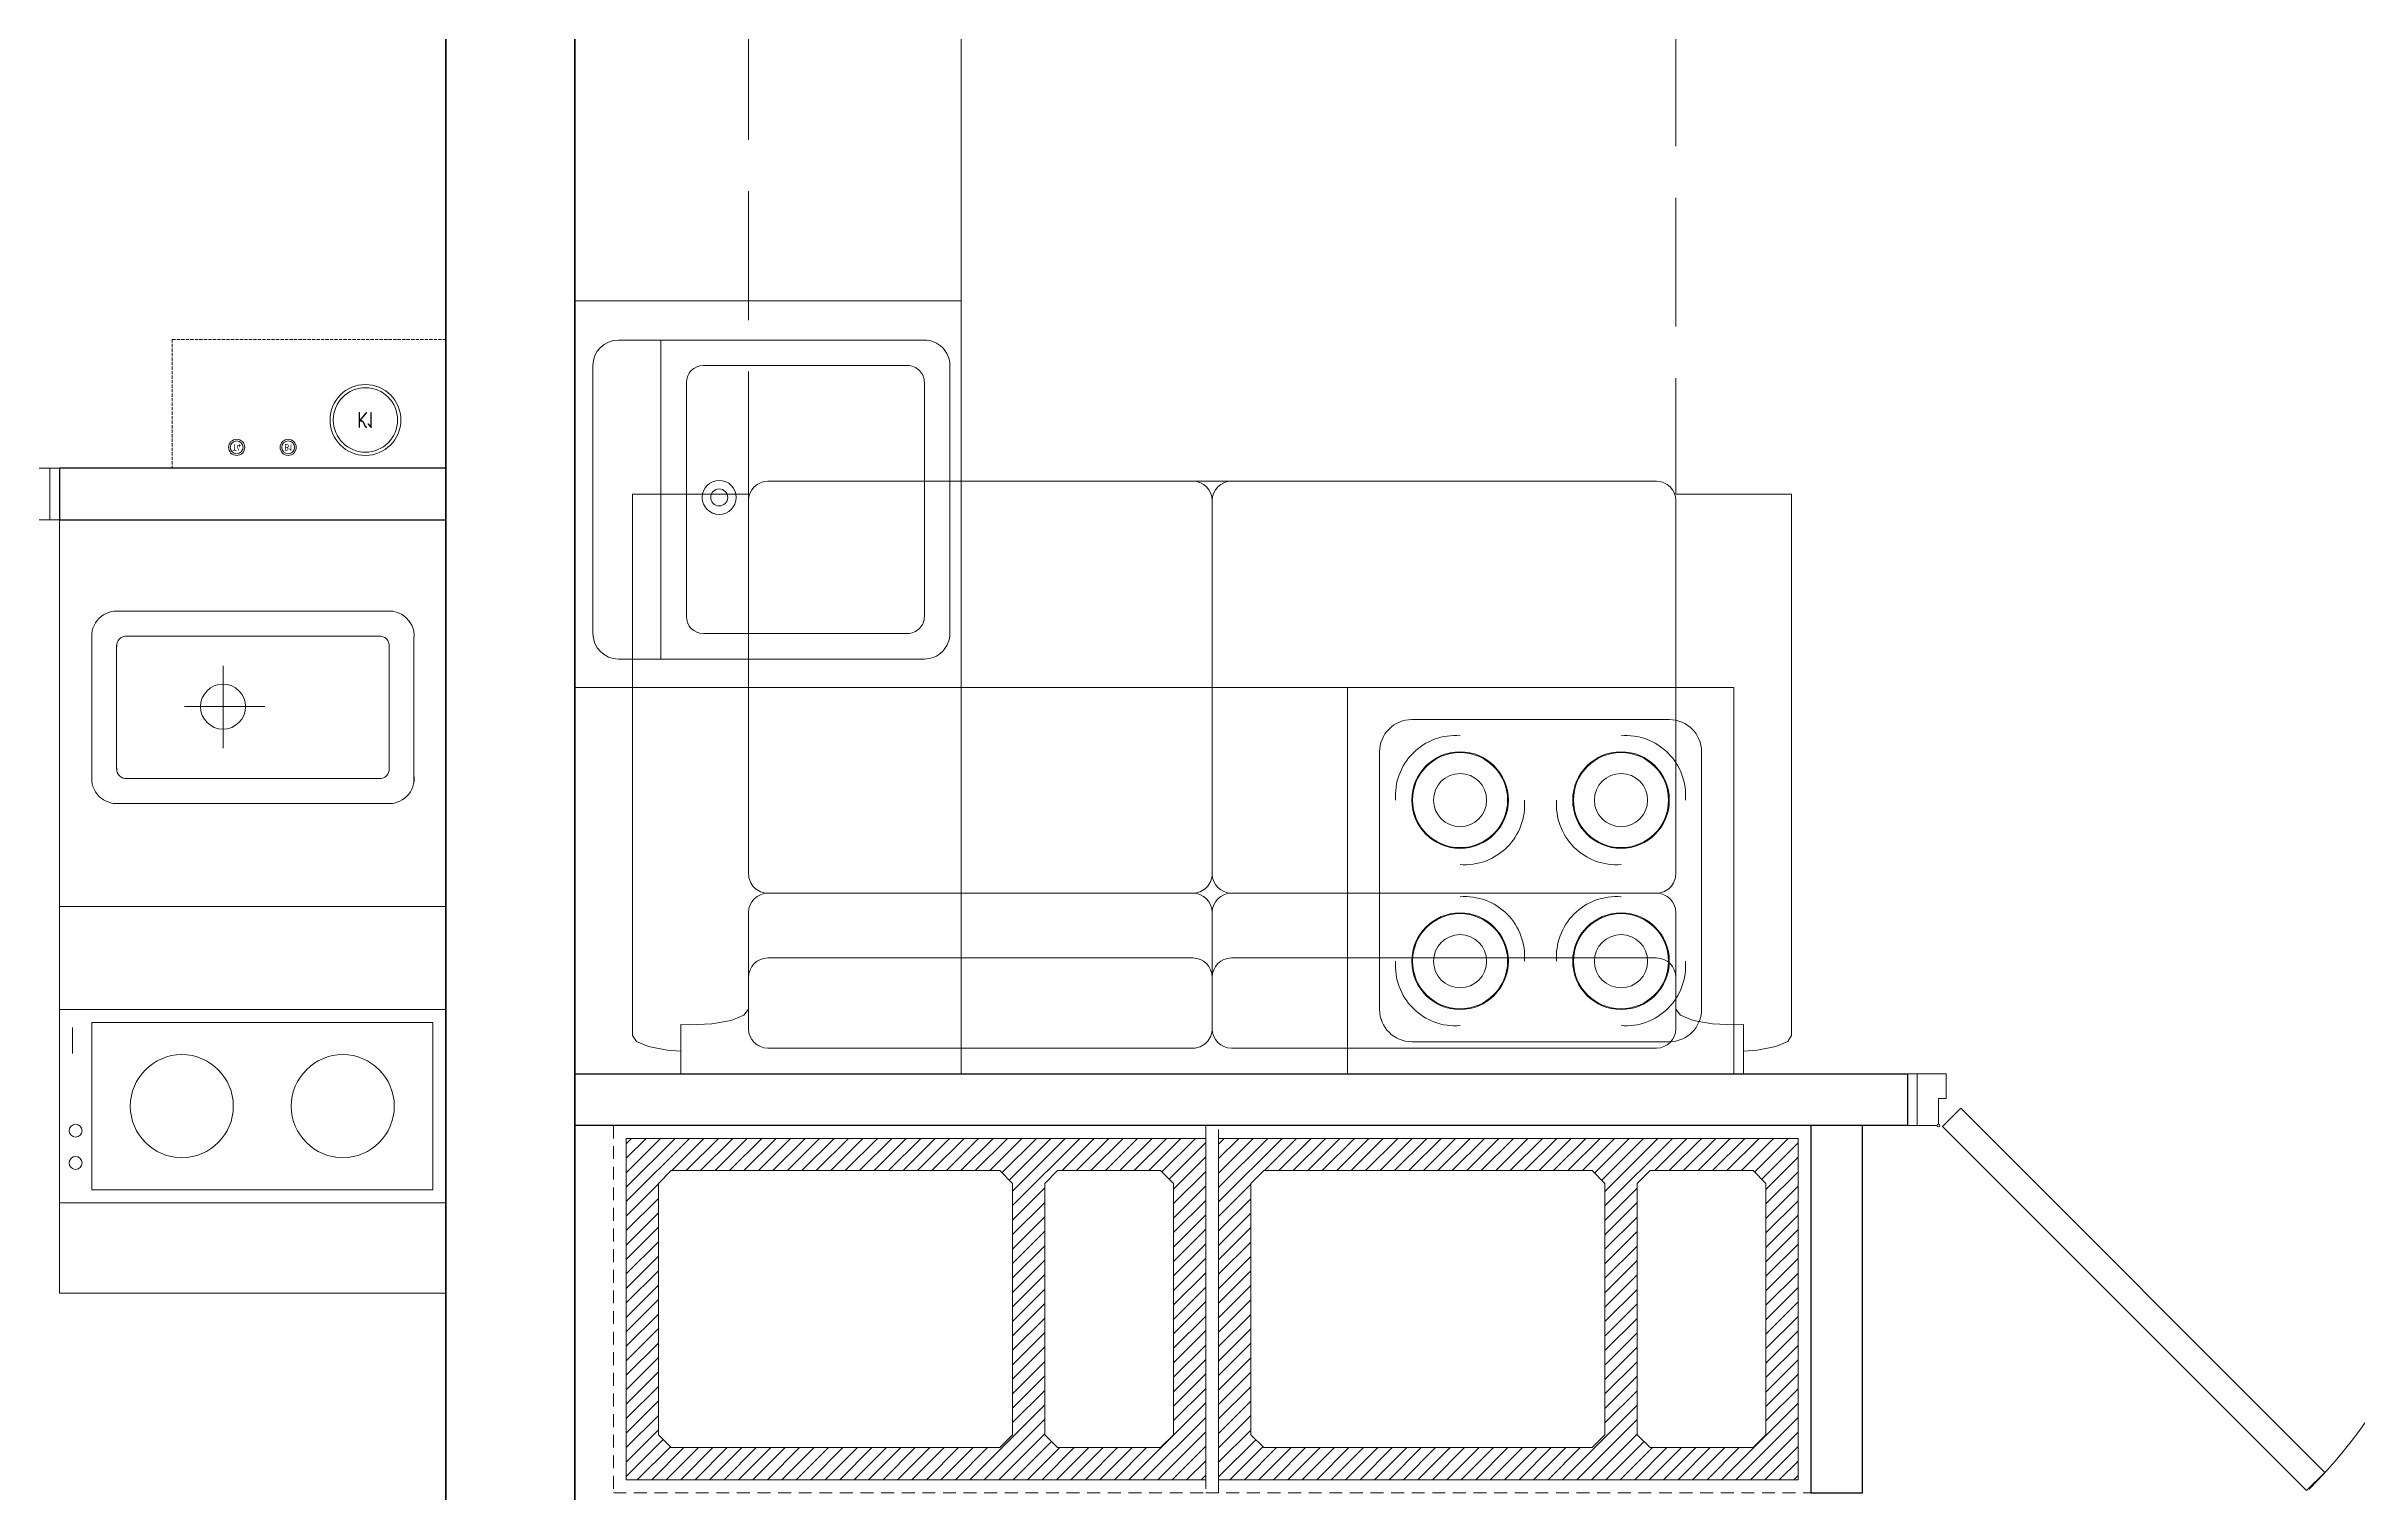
# Model space of a CAD drawing. Header units: millimetres. Extents: x 0 to 145404, y 0 to 194550.
# Drawn here: x 40855 to 44445, y 63216 to 65461 of the extents above; entities that cross this region are included whole.
import ezdxf
from ezdxf.enums import TextEntityAlignment as Align

# ---------------------------------------------------------------- set-up
doc = ezdxf.new("R2010")
doc.units = ezdxf.units.MM
for name, pattern in [('200_ШТРИХ', [320, 200, -120]), ('DASHED', [7, 5, -2, 0]), ('секция_тип 7 (18 уч)$0$GOST2.303 4', [7, 5, -2, 0])]:
    doc.linetypes.add(name, pattern=pattern)
for name, color, linetype, lineweight in [('АР - Вентблок', 36, 'Continuous', 9), ('АР - ВК', 126, 'Continuous', 13), ('АР - Двери', 126, 'Continuous', 9), ('АР - Монолит', 56, 'Continuous', 30), ('АР - Оборуд', 252, 'Continuous', 0), ('АР - Перегородки 80', 32, 'Continuous', 30)]:
    doc.layers.add(name, color=color, linetype=linetype, lineweight=lineweight)
doc.layers.add('АР - мебель', color=7, linetype='Continuous', lineweight=9, true_color=0x787878)
doc.styles.add('ГОСТ 2.304', font='CS_Gost2304.shx')

# ---------------------------------------------------------------- blocks, each defined once
blk = doc.blocks.new('КРТД 1800х2000-900 раскладной')
at = {"layer": 'АР - мебель', "linetype": 'ByBlock'}
for p, q in [((-900, 900), (-900, 720)), ((-900, 900), (-100, 900)), ((-100, 900), (-59.9, 900)), ((-50.5, 894.3), (-59.9, 900)), ((-42.4, 875.5), (-50.5, 894.3)), ((-36.9, 846.5), (-42.4, 875.5)), ((-35.6, 825.1), (-36.9, 846.5)), ((-77.9, 776.8), (-76.2, 811.8)), ((-76.2, 811.8), (-77, 825.1)), ((-77, 825.1), (0, 825.1)), ((0, 720.1), (0, 825.1)), ((-83.1, 747), (-77.9, 776.8)), ((-890, 720), (-310.6, 720)), ((-70, 720), (-250.6, 720)), ((-100.4, 720.1), (-91, 727.1)), ((-91, 727.1), (-83.1, 747)), ((0, 720), (0, -720)), ((-920, 690), (-920, -690)), ((-280.6, 690), (-280.6, 30)), ((-280.6, 690), (-280.6, 30)), ((-180, 690), (-180, 30)), ((-40, 30), (-40, 690)), ((-250.6, 0), (-70, 0)), ((-70, 0), (-250.6, 0)), ((-310.6, 0), (-890, 0)), ((-890, 0), (-310.6, 0)), ((-280.6, -30), (-280.6, -690)), ((-280.6, -30), (-280.6, -690)), ((-180, -30), (-180, -690)), ((-40, -690), (-40, -30)), ((-900, -900), (-900, -720)), ((-310.6, -720), (-890, -720)), ((-250.6, -720), (-70, -720)), ((-91, -727.1), (-100.4, -720.1)), ((-83.1, -747), (-91, -727.1)), ((-77.9, -776.8), (-83.1, -747)), ((0, -825.1), (0, -720)), ((-76.2, -811.8), (-77.9, -776.8)), ((-77, -825.1), (-76.2, -811.8)), ((-77, -825.1), (0, -825.1)), ((-36.9, -846.5), (-35.6, -825.1)), ((-42.4, -875.5), (-36.9, -846.5)), ((-59.9, -900), (-50.5, -894.3)), ((-50.5, -894.3), (-42.4, -875.5)), ((-900, -900), (-100, -900)), ((-100, -900), (-59.9, -900))]:
    blk.add_line(p, q, dxfattribs=at)
at = {"layer": 'АР - мебель', "linetype": 'секция_тип 7 (18 уч)$0$GOST2.303 4', "ltscale": 40}
blk.add_lwpolyline([(-890, -720), (-2200, -720), (-2200, 720), (-900, 720)], dxfattribs=at)
at = {"layer": 'АР - мебель', "linetype": 'ByBlock'}
for centre, major_axis, start_param, end_param in [((-890, 690), (21.2, 21.2), 0.785381, 2.356177), ((-310.6, 690), (21.2, 21.2), -0.785416, 0.785381), ((-250.6, 690), (21.2, -21.2), 2.356177, 3.926973), ((-150, 690), (21.2, -21.2), 2.356177, 3.926973), ((-70, 690), (21.2, -21.2), 0.785381, 2.356177), ((-890, 30), (21.2, 21.2), 2.356177, 3.926973), ((-310.6, 30), (21.2, -21.2), 5.49777, 7.068566), ((-250.6, 30), (21.2, 21.2), 2.356177, 3.926973), ((-150, 30), (21.2, 21.2), 2.356177, 3.926973), ((-70, 30), (21.2, -21.2), 5.49777, 7.068566), ((-70, -30), (21.2, 21.2), -0.785416, 0.785381), ((-890, -30), (21.2, 21.2), 0.785381, 2.356177), ((-310.6, -30), (21.2, 21.2), -0.785416, 0.785381), ((-250.6, -30), (21.2, -21.2), 2.356177, 3.926973), ((-150, -30), (21.2, 21.2), 0.785381, 2.356177), ((-890, -690), (21.2, 21.2), 2.356177, 3.926973), ((-310.6, -690), (21.2, 21.2), 3.926973, 5.49777), ((-250.6, -690), (21.2, 21.2), 2.356177, 3.926973), ((-150, -690), (21.2, 21.2), 2.356177, 3.926973), ((-70, -690), (21.2, -21.2), 5.49777, 7.068566)]:
    blk.add_ellipse(centre, major_axis=major_axis, ratio=1, start_param=start_param, end_param=end_param, dxfattribs=at)
blk = doc.blocks.new('*U206')
at = {"ltscale": 100}
for p, q in [((15, 37.5), (15, -42.5)), ((46, 37.5), (15, 37.5)), ((852, -4.5), (852, 37.5)), ((852, 37.5), (885, 37.5)), ((885, 37.5), (885, -42.5)), ((48, -4.5), (48, 35.5)), ((60, -4.5), (48, -4.5)), ((60, -42.5), (60, -4.5)), ((840, -42.5), (840, -4.5)), ((840, -4.5), (852, -4.5)), ((15, -42.5), (60, -42.5)), ((885, -42.5), (840, -42.5))]:
    blk.add_line(p, q, dxfattribs=at)
for points in [[(54.4, 38.9), (82.7, 10.6), (648, 575.9), (619.7, 604.2)], [(15, -42.5), (0, -42.5), (0, 37.5), (15, 37.5)], [(885, -42.5), (900, -42.5), (900, 37.5), (885, 37.5)]]:
    blk.add_lwpolyline(points, close=True, dxfattribs=at)
blk.add_circle((48, 37.5), 2, dxfattribs=at)
blk.add_arc((56.7, 37.5), 800, 0, 44.865, dxfattribs=at)
blk = doc.blocks.new('Вентблок 900 х 530')
at = {"layer": 'АР - Вентблок', "lineweight": 5}
h = blk.add_hatch(dxfattribs=at)
h.set_pattern_fill('ANSI31', color=256, scale=5)
h.set_pattern_definition([(45, (-3927617.913, -709139.574), (-11.22532015, 11.22532015), [])])
h.paths.add_polyline_path([(-20, 920), (-550, 920), (-550, 20), (-20, 20)])
h.paths.add_polyline_path([(-480, 670), (-500, 690), (-500, 850), (-480, 870), (-90, 870), (-70, 850), (-70, 690), (-90, 670)], flags=16)
h.paths.add_polyline_path([(-90, 620), (-70, 600), (-70, 90), (-90, 70), (-480, 70), (-500, 90), (-500, 600), (-480, 620)], flags=16)
at = {"layer": 'АР - Вентблок', "linetype": '200_ШТРИХ', "lineweight": 5, "ltscale": 0.1}
blk.add_lwpolyline([(-570, 0), (-570, 940), (0, 940), (0, 0)], close=True, dxfattribs=at)
at = {"layer": 'АР - Вентблок', "linetype": 'ByBlock'}
for points in [[(-550, 20), (-550, 920), (-20, 920), (-20, 20)], [(-500, 690), (-500, 850), (-480, 870), (-90, 870), (-70, 850), (-70, 690), (-90, 670), (-480, 670)], [(-500, 90), (-500, 600), (-480, 620), (-90, 620), (-70, 600), (-70, 90), (-90, 70), (-480, 70)]]:
    blk.add_lwpolyline(points, close=True, dxfattribs=at)
blk = doc.blocks.new('k_22')
at = {"ltscale": 600}
for p, q in [((0, 600), (0, 0)), ((600, 600), (0, 600)), ((600, 0), (600, 600)), ((500, 550), (100, 550)), ((50, 500), (50, 100)), ((550, 100), (550, 500)), ((100, 50), (500, 50)), ((0, 0), (600, 0))]:
    blk.add_line(p, q, dxfattribs=at)
for centre in [(175, 425), (425, 425), (175, 175), (425, 175)]:
    blk.add_circle(centre, 75, dxfattribs=at)
for centre, radius, start, end in [((100, 500), 50, 90, 180), ((500, 500), 50, 0, 90), ((167.7, 432.3), 93, 85.4974, 184.5026), ((432.3, 432.3), 93, 355.4974, 94.5026), ((175, 425), 73.8, 0, 180), ((425, 425), 73.8, 0, 180), ((175, 425), 41.3, 0, 180), ((425, 425), 41.3, 0, 180), ((175, 425), 73.8, 180, 0), ((175, 425), 41.3, 180, 0), ((182.3, 417.7), 93, 265.4974, 4.5026), ((417.7, 417.7), 93, 175.4974, 274.5026), ((425, 425), 73.8, 180, 0), ((425, 425), 41.3, 180, 0), ((182.3, 182.3), 93, 355.4974, 94.5026), ((417.7, 182.3), 93, 85.4974, 184.5026), ((175, 175), 73.8, 0, 180), ((175, 175), 41.3, 0, 180), ((425, 175), 73.8, 0, 180), ((425, 175), 41.3, 0, 180), ((167.7, 167.7), 93, 175.4974, 274.5026), ((175, 175), 73.8, 180, 0), ((175, 175), 41.3, 180, 0), ((425, 175), 73.8, 180, 0), ((425, 175), 41.3, 180, 0), ((432.3, 167.7), 93, 265.4974, 4.5026), ((100, 100), 50, 180, 270), ((500, 100), 50, 270, 0)]:
    blk.add_arc(centre, radius, start, end, dxfattribs=at)
blk = doc.blocks.new('М15 600х600')
for p, q in [((-600, 600), (-600, 0)), ((-600, 600), (0, 600)), ((0, 600), (0, 0)), ((-516.4, 571.8), (-100.6, 571.8)), ((-556, 57), (-556, 532.2)), ((-61, 532.2), (-61, 57)), ((-556, 466.2), (-61, 466.2)), ((-516.4, 83.4), (-516.4, 400.2)), ((-490, 426.6), (-127, 426.6)), ((-100.6, 83.4), (-100.6, 400.2)), ((-61, 400.2), (-61, 83.4)), ((-127, 57), (-490, 57)), ((-600, 0), (0, 0)), ((-100.6, 17.4), (-516.4, 17.4))]:
    blk.add_line(p, q)
for centre, major_axis, start_param, end_param in [((-516.4, 532.2), (-28, 28), -0.785398, 0.785398), ((-100.6, 532.2), (28, 28), 5.497787, 7.068583), ((-490, 400.2), (-18.7, 18.7), -0.785398, 0.785398), ((-305.2, 375.6), (18.7, 18.7), 5.497787, 11.780972), ((-127, 400.2), (18.7, 18.7), 5.497787, 7.068583), ((-305.2, 375.6), (9.33, 9.33), 5.497787, 11.780972), ((-490, 83.4), (18.7, 18.7), 2.356194, 3.926991), ((-127, 83.4), (-18.7, 18.7), 2.356194, 3.926991), ((-516.4, 57), (28, 28), 2.356194, 3.926991), ((-100.6, 57), (-28, 28), 2.356194, 3.926991)]:
    blk.add_ellipse(centre, major_axis=major_axis, ratio=1, start_param=start_param, end_param=end_param)
blk = doc.blocks.new('Квартира 1К 5200 тип 12-1')
at = {"layer": 'АР - Монолит'}
blk.add_lwpolyline([(0, -8150), (0, -1850), (200, -1850), (200, -8150)], close=True, dxfattribs=at)
at = {"layer": 'АР - Оборуд'}
for points in [[(800, -3830), (200, -3830), (200, -3230), (800, -3230)], [(800, -4430), (200, -4430), (200, -3830), (800, -3830)], [(800, -5030), (200, -5030), (200, -4430), (800, -4430)], [(1400, -5030), (800, -5030), (800, -4430), (1400, -4430)], [(2000, -5030), (1400, -5030), (1400, -4430), (2000, -4430)]]:
    blk.add_lwpolyline(points, close=True, dxfattribs=at)
at = {"layer": 'АР - Перегородки 80'}
for points in [[(200, -5110), (200, -5030), (2270, -5030), (2270, -5110)], [(2200, -5680), (2200, -5110), (2120, -5110), (2120, -5680)]]:
    blk.add_lwpolyline(points, close=True, dxfattribs=at)
at = {"rotation": 270.000000000001}
blk.add_blockref('КРТД 1800х2000-900 раскладной', (1190, -5030), dxfattribs=at)
at = {"xscale": -1, "rotation": 270}
for p in [(260, -5110), (1180, -5110)]:
    blk.add_blockref('Вентблок 900 х 530', p, dxfattribs=at)
at = {"layer": 'АР - Двери', "xscale": -1, "rotation": 180}
blk.add_blockref('*U206', (2270, -5072.5, 0), dxfattribs=at)
at = {"layer": 'АР - Оборуд'}
for name, p, rotation in [('М15 600х600', (800, -3830), 89.99999995246445), ('k_22', (1400, -4430), 270)]:
    blk.add_blockref(name, p, dxfattribs=dict(at, rotation=rotation))
blk = doc.blocks.new('*U213')
at = {"ltscale": 100}
for p, q in [((15, -37.5), (15, 42.5)), ((15, 42.5), (60, 42.5)), ((60, 42.5), (60, 4.5)), ((885, 42.5), (840, 42.5)), ((840, 42.5), (840, 4.5)), ((885, -37.5), (885, 42.5)), ((60, 4.5), (48, 4.5)), ((48, 4.5), (48, -35.5)), ((840, 4.5), (852, 4.5)), ((852, 4.5), (852, -37.5)), ((46, -37.5), (15, -37.5)), ((852, -37.5), (885, -37.5))]:
    blk.add_line(p, q, dxfattribs=at)
for points in [[(15, 42.5), (0, 42.5), (0, -37.5), (15, -37.5)], [(885, 42.5), (900, 42.5), (900, -37.5), (885, -37.5)], [(54.4, -38.9), (82.7, -10.6), (648, -575.9), (619.7, -604.2)]]:
    blk.add_lwpolyline(points, close=True, dxfattribs=at)
blk.add_circle((48, -37.5), 2, dxfattribs=at)
blk.add_arc((56.7, -37.5), 800, 315.135, 0, dxfattribs=at)
blk = doc.blocks.new('П23_300х600')
for p, q in [((-150, 0), (-150, 600)), ((-150, 600), (150, 600)), ((130, 580), (-130, 580)), ((-130, 580), (-130, 50)), ((130, 50), (130, 580)), ((150, 600), (150, 0)), ((-130, 50), (130, 50)), ((150, 0), (-150, 0))]:
    blk.add_line(p, q)
at = {"ltscale": 5}
blk.add_line((-81.9, 20), (-121.9, 20), dxfattribs=at)
for centre in [(0, 440), (0, 190)]:
    blk.add_circle(centre, 80)
for centre in [(38.1, 25), (88.1, 25)]:
    blk.add_circle(centre, 10, dxfattribs=at)
blk = doc.blocks.new('мойка 400')
at = {"ltscale": 10}
for p, q in [((-317.2, -50.4), (-96, -50.4)), ((-350.2, -517.4), (-350.2, -83.4)), ((-311.8, -102.9), (-311.8, -498)), ((-104.7, -88.8), (-297.8, -88.8)), ((-90.6, -498), (-90.6, -102.9)), ((-52.2, -94.2), (-52.2, -517.4)), ((-200.1, -319.1), (-200.1, -194)), ((-264.4, -254), (-136.9, -254)), ((-297.8, -512.1), (-106.7, -512.1)), ((-96, -550.4), (-317.2, -550.4))]:
    blk.add_line(p, q, dxfattribs=at)
blk.add_circle((-200.1, -254), 35, dxfattribs=at)
for centre, radius, start, end in [((-311.8, -88.8), 38.8, 82.0137, 187.9863), ((-90.6, -88.8), 38.8, 352.0137, 97.9863), ((-296.8, -103.9), 15.1, 86.189, 183.811), ((-105.7, -103.9), 15.1, 356.189, 93.811), ((-296.8, -497), 15.1, 176.189, 273.811), ((-105.7, -497), 15.1, 266.189, 3.811), ((-311.8, -512.1), 38.8, 172.0137, 277.9863), ((-90.6, -512.1), 38.8, 262.0137, 352.0137)]:
    blk.add_arc(centre, radius, start, end, dxfattribs=at)
blk = doc.blocks.new('Стояк ВК')
at = {"layer": 'АР - ВК', "color": 46, "linetype": 'DASHED'}
blk.add_lwpolyline([(0, 200), (425, 200), (425, 0), (0, 0)], close=True, dxfattribs=at)
at = {"layer": 'АР - ВК', "color": 1, "ltscale": 100}
for radius in [12.5, 10]:
    blk.add_circle((100, 167.5), radius, dxfattribs=at)
at = {"layer": 'АР - ВК', "color": 5, "ltscale": 100}
for radius in [12.5, 10]:
    blk.add_circle((180, 167.5), radius, dxfattribs=at)
at = {"layer": 'АР - ВК', "color": 46, "ltscale": 100}
for radius in [55, 50]:
    blk.add_circle((300, 125), radius, dxfattribs=at)
at = {"layer": 'АР - ВК', "color": 1, "ltscale": 100, "style": 'ГОСТ 2.304'}
blk.add_text('Т4', height=10, dxfattribs=at).set_placement((100, 167.5), align=Align.MIDDLE_CENTER)
at = {"layer": 'АР - ВК', "color": 5, "ltscale": 100, "style": 'ГОСТ 2.304'}
blk.add_text('В1', height=10, dxfattribs=at).set_placement((180, 167.5), align=Align.MIDDLE_CENTER)
at = {"layer": 'АР - ВК', "color": 46, "ltscale": 100, "style": 'ГОСТ 2.304'}
blk.add_text('К1', height=25, dxfattribs=at).set_placement((300, 125), align=Align.MIDDLE_CENTER)
blk = doc.blocks.new('Квартира 1С 4250 тип 8')
at = {"layer": 'АР - Монолит'}
blk.add_lwpolyline([(-200, 0), (-200, -6150), (0, -6150), (0, 0)], close=True, dxfattribs=at)
at = {"layer": 'АР - Оборуд'}
for points in [[(-800.2, -2770), (-200.2, -2770), (-200.2, -2170), (-800.2, -2170)], [(-800.2, -3370), (-200.2, -3370), (-200.2, -2770), (-800.2, -2770)]]:
    blk.add_lwpolyline(points, close=True, dxfattribs=at)
at = {"layer": 'АР - Перегородки 80'}
blk.add_lwpolyline([(-800, -2090), (-800, -2170), (-200, -2170), (-200, -2090)], close=True, dxfattribs=at)
at = {"layer": 'АР - ВК', "xscale": -1, "rotation": 180}
blk.add_blockref('Стояк ВК', (-625, -1890), dxfattribs=at)
at = {"layer": 'АР - Двери'}
blk.add_blockref('*U213', (-1700, -2132.5), dxfattribs=at)
at = {"layer": 'АР - Оборуд'}
for name, p, rotation in [('мойка 400', (-800.2, -2259.8), 89.99999999999999), ('П23_300х600', (-800.2, -3080), 270)]:
    blk.add_blockref(name, p, dxfattribs=dict(at, rotation=rotation))
blk = doc.blocks.new('V_Section_3')
for name, p in [('Квартира 1К 5200 тип 12-1', (10300, -34450)), ('Квартира 1С 4250 тип 8', (10500, -36450))]:
    blk.add_blockref(name, p)

msp = doc.modelspace()

# ---------------------------------------------------------------- block references
msp.add_blockref('V_Section_3', (31175.5, 103346.1, 0))

doc.saveas('drawing.dxf')
